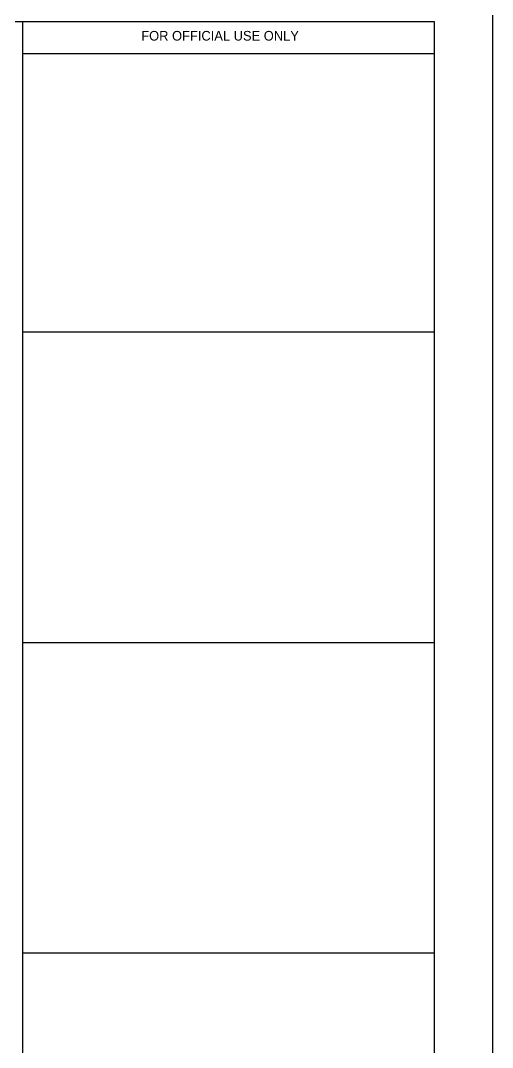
# Model space of a CAD drawing. Header units: inches. Extents: x -71 to 2682309, y -3332 to 801571.
# Drawn here: x 2670184 to 2670694, y 798035 to 799144 of the extents above; entities that cross this region are included whole.
import ezdxf

# ---------------------------------------------------------------- set-up
doc = ezdxf.new("R2010")
doc.units = ezdxf.units.IN
doc.header["$MEASUREMENT"] = 0
doc.layers.add('ASHADE', color=253, linetype='Continuous')
doc.layers.add('BORDER', color=5, linetype='Continuous', lineweight=60)
doc.styles.add('ARIAL', font='GOTHIC.TTF')

msp = doc.modelspace()

# ---------------------------------------------------------------- linework, layer by layer
at = {"layer": 'BORDER', "lineweight": 30}
for p, q in [((2670186.5, 797052), (2670186.5, 799142.6)), ((2670631.1, 797052), (2670631.1, 799142.6)), ((2670186.5, 799108.1), (2670631.1, 799108.1)), ((2670631.1, 798807.4), (2670186.5, 798807.4)), ((2670631.1, 798472.1), (2670186.5, 798472.1)), ((2670631.1, 798136.9), (2670186.5, 798136.9))]:
    msp.add_line(p, q, dxfattribs=at)
msp.add_lwpolyline([(2670631.1, 799142.6), (2669095, 799142.6), (2667654.4, 799142.6), (2667654.4, 798094.2), (2667654.4, 797052), (2669095, 797052), (2670631.1, 797052)], dxfattribs=at)
at = {"layer": 'Defpoints'}
msp.add_lwpolyline([(2667525.9, 799217.4), (2670693.9, 799217.4), (2670693.9, 796977.2), (2667525.9, 796977.2)], close=True, dxfattribs=at)

# ---------------------------------------------------------------- texts
at = {"layer": 'ASHADE', "style": 'ARIAL'}
msp.add_text('FOR OFFICIAL USE ONLY', height=10.419, dxfattribs=at).set_placement((2670314.4, 799122.2))

doc.saveas('drawing.dxf')
